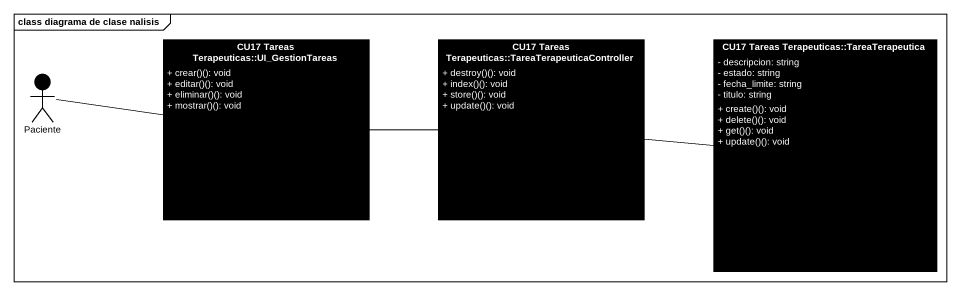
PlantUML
@startuml
mainframe class diagrama de clase nalisis
allowmixing
hide circle
hide empty members
skinparam classAttributeIconSize 0
class "CU17 Tareas Terapeuticas::UI_GestionTareas" as CU17_Tareas_Terapeuticas_UI #000000 {
  + crear()(): void
  + editar()(): void
  + eliminar()(): void
  + mostrar()(): void
}
class "CU17 Tareas Terapeuticas::TareaTerapeuticaController" as CU17_Tareas_Terapeuticas #000000 {
  + destroy()(): void
  + index()(): void
  + store()(): void
  + update()(): void
}
class "CU17 Tareas Terapeuticas::TareaTerapeutica" as CU17_Tareas_Terapeuticas_2 #000000 {
  - descripcion: string
  - estado: string
  - fecha_limite: string
  - titulo: string
  + create()(): void
  + delete()(): void
  + get()(): void
  + update()(): void
}
actor Paciente #000000
CU17_Tareas_Terapeuticas_UI -right- CU17_Tareas_Terapeuticas
CU17_Tareas_Terapeuticas -right- CU17_Tareas_Terapeuticas_2
Paciente -right- CU17_Tareas_Terapeuticas_UI
@enduml
